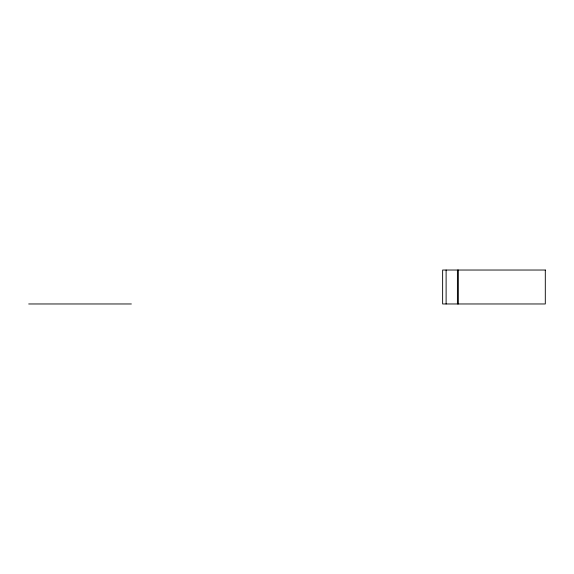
<?xml version="1.0" encoding="UTF-8"?>
<svg xmlns="http://www.w3.org/2000/svg" width="574" height="574" viewBox="0 0 574 574"><rect width="100%" height="100%" fill="white"/><g stroke="black" fill="none" stroke-linecap="round" stroke-linejoin="round"><path stroke-width="0.86" d="M28.7 303.969L131.367 303.969M458.325 270.031L458.325 303.969M457.406 270.031L457.406 303.969M446.113 270.031L446.113 303.969M545.3 270.031L442.633 270.031L442.633 303.969L545.3 303.969L545.3 270.031"/></g></svg>
